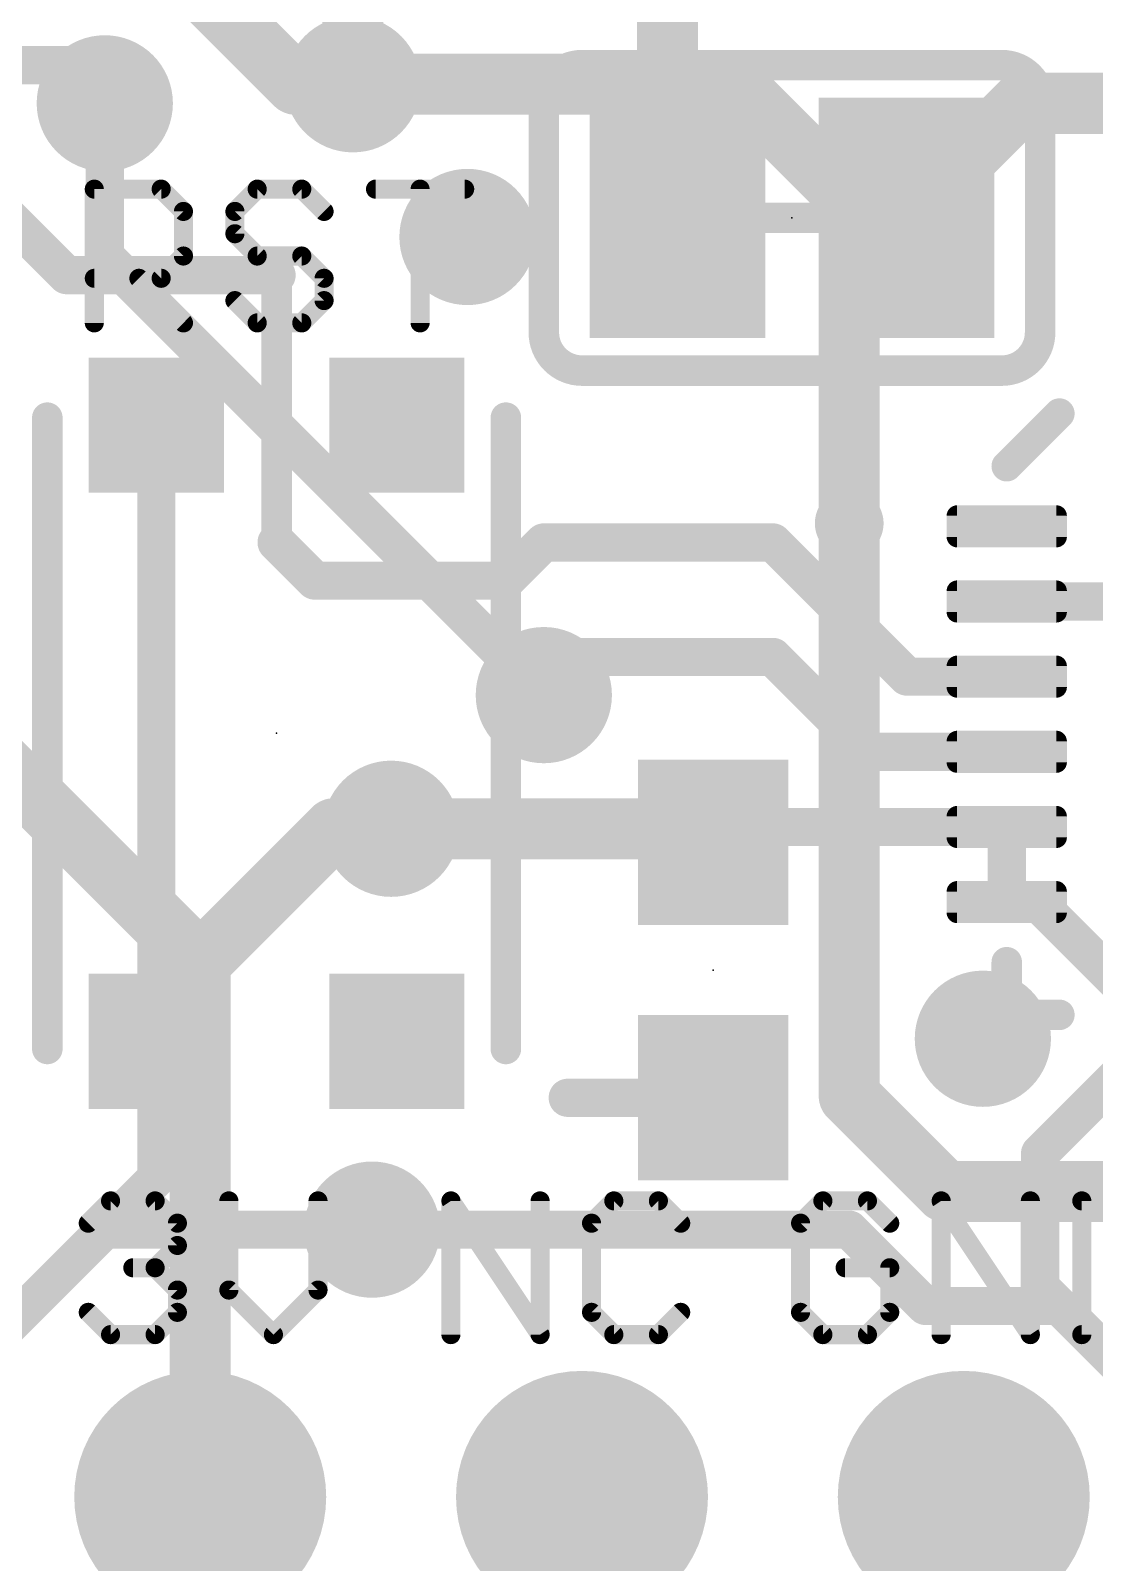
# Model space of a CAD drawing. Extents: x -6.8 to 60.3, y -8.9 to 34.9.
# Drawn here: x 7.76 to 14.84, y 0.83 to 11.02 of the extents above; entities that cross this region are included whole.
import ezdxf

# ---------------------------------------------------------------- set-up
doc = ezdxf.new("R2010")
doc.units = 0
for name, color, linetype in [('1', 12, 'CONTINUOUS'), ('16', 132, 'CONTINUOUS'), ('17', 110, 'CONTINUOUS'), ('18', 110, 'CONTINUOUS'), ('21', 40, 'CONTINUOUS'), ('23', 40, 'CONTINUOUS')]:
    doc.layers.add(name, color=color, linetype=linetype)

# ---------------------------------------------------------------- blocks, each defined once
blk = doc.blocks.new('RECT')
blk.add_solid([(-0.5, -0.5), (0.5, -0.5), (-0.5, 0.5), (0.5, 0.5)])
blk = doc.blocks.new('RECT128000X44800R50')
at = {"const_width": 0.07}
blk.add_lwpolyline([(0.365, -0.07), (0.365, 0.07, 0.4142), (0.33, 0.105), (-0.33, 0.105, 0.4142), (-0.365, 0.07), (-0.365, -0.07, 0.4142), (-0.33, -0.105), (0.33, -0.105, 0.4142)], format="xyb", close=True, dxfattribs=at)
blk.add_solid([(-0.3475, -0.0875), (0.3475, -0.0875), (-0.3475, 0.0875), (0.3475, 0.0875)])
blk = doc.blocks.new('ROUNDP')
at = {"const_width": 0.5}
blk.add_lwpolyline([(0, -0.25, 1), (0, 0.25, 1), (0, -0.25)], format="xyb", dxfattribs=at)
blk = doc.blocks.new('ROUNDV')
at = {"const_width": 0.5}
blk.add_lwpolyline([(0, -0.25, 1), (0, 0.25, 1), (0, -0.25)], format="xyb", dxfattribs=at)

msp = doc.modelspace()

# ---------------------------------------------------------------- linework, layer by layer
at = {"layer": '1'}
for points, const_width in [([(11.999, 12.192), (11.999, 9.845)], 0.4064), ([(8.184, 12.009), (9.525, 10.668)], 0.4064), ([(5.969, 11.43), (8.001, 9.398)], 0.254), ([(7.366, 10.795), (8.001, 10.795)], 0.254), ([(8.001, 10.795), (8.255, 10.541)], 0.254), ([(9.525, 10.668), (9.906, 10.668)], 0.4064), ([(13.589, 9.779), (14.351, 10.541)], 0.4064), ([(14.351, 10.541), (16.4139, 10.541)], 0.4064), ([(11.999, 9.845), (12.065, 9.779)], 0.4064), ([(8.001, 9.398), (9.398, 9.398)], 0.254), ([(9.398, 9.398), (9.398, 7.62)], 0.2032), ([(8.598, 8.4), (8.598, 4.3)], 0.254), ([(9.398, 7.62), (9.652, 7.366)], 0.254), ([(10.922, 7.366), (11.176, 7.62)], 0.254), ([(11.176, 7.62), (12.7, 7.62)], 0.254), ([(13.593, 6.727), (12.7, 7.62)], 0.254), ([(9.652, 7.366), (10.922, 7.366)], 0.254), ([(16.002, 7.227), (14.256, 7.227)], 0.254), ([(11.43, 6.858), (11.176, 6.604)], 0.254), ([(12.7, 6.858), (11.43, 6.858)], 0.254), ([(13.331, 6.227), (12.7, 6.858)], 0.254), ([(14.256, 6.727), (13.593, 6.727)], 0.254), ([(13.331, 6.227), (14.256, 6.227)], 0.254), ([(12.212, 5.715), (10.16, 5.715)], 0.4064), ([(12.302, 5.625), (12.212, 5.715)], 0.4064), ([(12.531, 5.727), (12.429, 5.625)], 0.4064), ([(12.429, 5.625), (12.302, 5.625)], 0.4064), ([(14.256, 5.727), (12.531, 5.727)], 0.254), ([(14.256, 5.727), (14.256, 5.227)], 0.254), ([(14.256, 5.227), (14.458, 5.227)], 0.254), ([(14.458, 5.227), (15.006, 4.679)], 0.254), ([(8.598, 3.391), (8.598, 4.3)], 0.254), ([(15.006, 4.084), (14.478, 3.556)], 0.254), ([(11.335, 3.925), (12.302, 3.925)], 0.254), ([(14.478, 3.556), (14.478, 2.667)], 0.254), ([(8.255, 3.048), (8.598, 3.391)], 0.254), ([(6.477, 1.27), (8.255, 3.048)], 0.254), ([(10.033, 3.048), (8.255, 3.048)], 0.254), ([(14.478, 2.667), (14.986, 2.159)], 0.254)]:
    msp.add_lwpolyline(points, dxfattribs=dict(at, const_width=const_width))
for points, const_width in [([(8.0459, 10.8399, 1), (7.9561, 10.7501)], 0.127), ([(8.001, 10.7315, 1), (8.001, 10.8585)], 0.127), ([(9.525, 10.7696, 1), (9.525, 10.5664)], 0.2032), ([(9.4532, 10.5962, 1), (9.5968, 10.7398)], 0.2032), ([(9.906, 10.5664, 1), (9.906, 10.7696)], 0.2032), ([(14.351, 10.6426, 1), (14.351, 10.4394)], 0.2032), ([(14.4228, 10.4692, 1), (14.2792, 10.6128)], 0.2032), ([(8.2101, 10.4961, 1), (8.2999, 10.5859)], 0.127), ([(12.0708, 9.9168, 1), (11.9272, 9.7732)], 0.2032), ([(11.8974, 9.845, 1), (12.1006, 9.845)], 0.2032), ([(11.9932, 9.7072, 1), (12.1368, 9.8508)], 0.2032), ([(13.5172, 9.8508, 1), (13.6608, 9.7072)], 0.2032), ([(8.001, 9.4615, 1), (8.001, 9.3345)], 0.127), ([(7.9561, 9.3531, 1), (8.0459, 9.4429)], 0.127), ([(9.4488, 9.398, 1), (9.3472, 9.398)], 0.1016), ([(9.398, 9.3345, 1), (9.398, 9.4615)], 0.127), ([(8.6615, 8.4, 1), (8.5345, 8.4)], 0.127), ([(9.4429, 7.6649, 1), (9.3531, 7.5751)], 0.127), ([(11.176, 7.6835, 1), (11.176, 7.5565)], 0.127), ([(11.2209, 7.5751, 1), (11.1311, 7.6649)], 0.127), ([(12.7449, 7.6649, 1), (12.6551, 7.5751)], 0.127), ([(12.7, 7.5565, 1), (12.7, 7.6835)], 0.127), ([(9.3472, 7.62, 1), (9.4488, 7.62)], 0.1016), ([(9.652, 7.4295, 1), (9.652, 7.3025)], 0.127), ([(9.6071, 7.3211, 1), (9.6969, 7.4109)], 0.127), ([(10.8771, 7.4109, 1), (10.9669, 7.3211)], 0.127), ([(10.922, 7.3025, 1), (10.922, 7.4295)], 0.127), ([(14.256, 7.2905, 1), (14.256, 7.1635)], 0.127), ([(11.43, 6.9215, 1), (11.43, 6.7945)], 0.127), ([(11.4749, 6.8131, 1), (11.3851, 6.9029)], 0.127), ([(12.7449, 6.9029, 1), (12.6551, 6.8131)], 0.127), ([(12.7, 6.7945, 1), (12.7, 6.9215)], 0.127), ([(13.593, 6.7905, 1), (13.593, 6.6635)], 0.127), ([(13.5481, 6.6821, 1), (13.6379, 6.7719)], 0.127), ([(14.256, 6.6635, 1), (14.256, 6.7905)], 0.127), ([(11.1311, 6.6489, 1), (11.2209, 6.5591)], 0.127), ([(13.331, 6.2905, 1), (13.331, 6.1635)], 0.127), ([(13.2861, 6.1821, 1), (13.3759, 6.2719)], 0.127), ([(14.256, 6.1635, 1), (14.256, 6.2905)], 0.127), ([(10.16, 5.8166, 1), (10.16, 5.6134)], 0.2032), ([(12.2838, 5.7868, 1), (12.1402, 5.6432)], 0.2032), ([(12.212, 5.6134, 1), (12.212, 5.8166)], 0.2032), ([(12.6028, 5.6552, 1), (12.4592, 5.7988)], 0.2032), ([(12.302, 5.7266, 1), (12.302, 5.5234)], 0.2032), ([(12.429, 5.5234, 1), (12.429, 5.7266)], 0.2032), ([(12.531, 5.7905, 1), (12.531, 5.6635)], 0.127), ([(14.3195, 5.727, 1), (14.1925, 5.727)], 0.127), ([(14.256, 5.6635, 1), (14.256, 5.7905)], 0.127), ([(12.2302, 5.5532, 1), (12.3738, 5.6968)], 0.2032), ([(12.3572, 5.6968, 1), (12.5008, 5.5532)], 0.2032), ([(14.256, 5.2905, 1), (14.256, 5.1635)], 0.127), ([(14.5029, 5.2719, 1), (14.4131, 5.1821)], 0.127), ([(14.458, 5.1635, 1), (14.458, 5.2905)], 0.127), ([(14.1925, 5.227, 1), (14.3195, 5.227)], 0.127), ([(8.6615, 4.3, 1), (8.5345, 4.3)], 0.127), ([(8.5345, 4.3, 1), (8.6615, 4.3)], 0.127), ([(11.335, 3.9885, 1), (11.335, 3.8615)], 0.127), ([(12.302, 3.8615, 1), (12.302, 3.9885)], 0.127), ([(14.5415, 3.556, 1), (14.4145, 3.556)], 0.127), ([(14.4331, 3.6009, 1), (14.5229, 3.5111)], 0.127), ([(8.6429, 3.3461, 1), (8.5531, 3.4359)], 0.127), ([(8.5345, 3.391, 1), (8.6615, 3.391)], 0.127), ([(8.255, 3.1115, 1), (8.255, 2.9845)], 0.127), ([(8.2999, 3.0031, 1), (8.2101, 3.0929)], 0.127), ([(10.033, 2.9845, 1), (10.033, 3.1115)], 0.127), ([(8.2101, 3.0929, 1), (8.2999, 3.0031)], 0.127), ([(14.5229, 2.7119, 1), (14.4331, 2.6221)], 0.127), ([(14.4145, 2.667, 1), (14.5415, 2.667)], 0.127)]:
    msp.add_lwpolyline(points, format="xyb", dxfattribs=dict(at, const_width=const_width))
at = {"layer": '16'}
for points, const_width in [([(9.906, 11.938), (9.906, 10.668)], 0.4064), ([(12.446, 10.668), (9.906, 10.668)], 0.4064), ([(13.208, 9.906), (12.446, 10.668)], 0.4064), ([(8.255, 10.541), (8.255, 9.525)], 0.254), ([(13.208, 3.937), (13.208, 9.906)], 0.4064), ([(8.255, 9.525), (11.176, 6.604)], 0.254), ([(8.89, 4.826), (6.985, 6.731)], 0.4064), ([(9.779, 5.715), (8.89, 4.826)], 0.4064), ([(9.779, 5.715), (10.16, 5.715)], 0.4064), ([(8.89, 1.27), (8.89, 4.826)], 0.4064), ([(13.843, 3.302), (13.208, 3.937)], 0.4064), ([(15.494, 3.302), (13.843, 3.302)], 0.4064), ([(13.208, 3.048), (10.033, 3.048)], 0.254), ([(13.716, 2.54), (13.208, 3.048)], 0.254), ([(14.605, 2.54), (13.716, 2.54)], 0.254), ([(14.986, 2.159), (14.605, 2.54)], 0.254)]:
    msp.add_lwpolyline(points, dxfattribs=dict(at, const_width=const_width))
for points, const_width in [([(9.906, 10.7696, 1), (9.906, 10.5664)], 0.2032), ([(12.5178, 10.7398, 1), (12.3742, 10.5962)], 0.2032), ([(12.446, 10.5664, 1), (12.446, 10.7696)], 0.2032), ([(9.8044, 10.668, 1), (10.0076, 10.668)], 0.2032), ([(8.3185, 10.541, 1), (8.1915, 10.541)], 0.127), ([(13.3096, 9.906, 1), (13.1064, 9.906)], 0.2032), ([(13.1362, 9.8342, 1), (13.2798, 9.9778)], 0.2032), ([(8.2999, 9.5699, 1), (8.2101, 9.4801)], 0.127), ([(8.1915, 9.525, 1), (8.3185, 9.525)], 0.127), ([(11.1311, 6.5591, 1), (11.2209, 6.6489)], 0.127), ([(9.779, 5.8166, 1), (9.779, 5.6134)], 0.2032), ([(9.8508, 5.6432, 1), (9.7072, 5.7868)], 0.2032), ([(10.16, 5.6134, 1), (10.16, 5.8166)], 0.2032), ([(8.9916, 4.826, 1), (8.7884, 4.826)], 0.2032), ([(8.8182, 4.8978, 1), (8.9618, 4.7542)], 0.2032), ([(8.8182, 4.7542, 1), (8.9618, 4.8978)], 0.2032), ([(13.2798, 4.0088, 1), (13.1362, 3.8652)], 0.2032), ([(13.1064, 3.937, 1), (13.3096, 3.937)], 0.2032), ([(13.843, 3.4036, 1), (13.843, 3.2004)], 0.2032), ([(13.7712, 3.2302, 1), (13.9148, 3.3738)], 0.2032), ([(10.033, 3.1115, 1), (10.033, 2.9845)], 0.127), ([(13.2529, 3.0929, 1), (13.1631, 3.0031)], 0.127), ([(13.208, 2.9845, 1), (13.208, 3.1115)], 0.127), ([(13.716, 2.6035, 1), (13.716, 2.4765)], 0.127), ([(14.6499, 2.5849, 1), (14.5601, 2.4951)], 0.127), ([(14.605, 2.4765, 1), (14.605, 2.6035)], 0.127), ([(13.6711, 2.4951, 1), (13.7609, 2.5849)], 0.127), ([(8.7884, 1.27, 1), (8.9916, 1.27)], 0.2032)]:
    msp.add_lwpolyline(points, format="xyb", dxfattribs=dict(at, const_width=const_width))
at = {"layer": '21'}
for points, const_width in [([(11.43, 10.795, 0.4142), (11.176, 10.541)], 0.2032), ([(11.43, 10.8458, 1), (11.43, 10.7442)], 0.1016), ([(11.43, 10.7442, 1), (11.43, 10.8458)], 0.1016), ([(14.478, 10.541, 0.4142), (14.224, 10.795)], 0.2032), ([(14.224, 10.8458, 1), (14.224, 10.7442)], 0.1016), ([(14.224, 10.7442, 1), (14.224, 10.8458)], 0.1016), ([(11.2268, 10.541, 1), (11.1252, 10.541)], 0.1016), ([(14.5288, 10.541, 1), (14.4272, 10.541)], 0.1016), ([(11.1252, 10.541, 1), (11.2268, 10.541)], 0.1016), ([(14.4272, 10.541, 1), (14.5288, 10.541)], 0.1016), ([(8.217, 9.9703, 1), (8.1535, 9.9703)], 0.0635), ([(8.1852, 10.002, 1), (8.1852, 9.9385)], 0.0635), ([(8.6526, 9.9927, 1), (8.6076, 9.9478)], 0.0635), ([(8.6301, 9.9385, 1), (8.6301, 10.002)], 0.0635), ([(9.269, 10.002, 1), (9.269, 9.9385)], 0.0635), ([(9.2915, 9.9478, 1), (9.2466, 9.9927)], 0.0635), ([(9.5881, 9.9927, 1), (9.5432, 9.9478)], 0.0635), ([(9.5656, 9.9385, 1), (9.5656, 10.002)], 0.0635), ([(10.0563, 10.002, 1), (10.0563, 9.9385)], 0.0635), ([(10.3846, 9.9703, 1), (10.3211, 9.9703)], 0.0635), ([(10.6494, 9.9385, 1), (10.6494, 10.002)], 0.0635), ([(8.8101, 9.822, 1), (8.7466, 9.822)], 0.0635), ([(9.1525, 9.822, 1), (9.089, 9.822)], 0.0635), ([(8.7559, 9.7995, 1), (8.8008, 9.8444)], 0.0635), ([(9.0983, 9.8444, 1), (9.1432, 9.7995)], 0.0635), ([(9.6915, 9.7995, 1), (9.7364, 9.8444)], 0.0635), ([(9.1432, 9.6961, 1), (9.0983, 9.6512)], 0.0635), ([(9.089, 9.6737, 1), (9.1525, 9.6737)], 0.0635), ([(8.8008, 9.5029, 1), (8.7559, 9.5478)], 0.0635), ([(9.269, 9.5571, 1), (9.269, 9.4936)], 0.0635), ([(9.2466, 9.5029, 1), (9.2915, 9.5478)], 0.0635), ([(9.5881, 9.5478, 1), (9.5432, 9.5029)], 0.0635), ([(9.5656, 9.4936, 1), (9.5656, 9.5571)], 0.0635), ([(8.7466, 9.5254, 1), (8.8101, 9.5254)], 0.0635), ([(8.1852, 9.4088, 1), (8.1852, 9.3453)], 0.0635), ([(8.5043, 9.3995, 1), (8.4594, 9.3546)], 0.0635), ([(8.6076, 9.3995, 1), (8.6526, 9.3546)], 0.0635), ([(8.6301, 9.3453, 1), (8.6301, 9.4088)], 0.0635), ([(9.7457, 9.3771, 1), (9.6822, 9.3771)], 0.0635), ([(9.6915, 9.3546, 1), (9.7364, 9.3995)], 0.0635), ([(9.1432, 9.2512, 1), (9.0983, 9.2063)], 0.0635), ([(9.7364, 9.2063, 1), (9.6915, 9.2512)], 0.0635), ([(9.6822, 9.2288, 1), (9.7457, 9.2288)], 0.0635), ([(8.1535, 9.0805, 1), (8.217, 9.0805)], 0.0635), ([(8.7559, 9.058, 1), (8.8008, 9.103)], 0.0635), ([(9.269, 9.1123, 1), (9.269, 9.0488)], 0.0635), ([(9.2466, 9.058, 1), (9.2915, 9.103)], 0.0635), ([(9.5432, 9.103, 1), (9.5881, 9.058)], 0.0635), ([(9.5656, 9.0488, 1), (9.5656, 9.1123)], 0.0635), ([(10.3211, 9.0805, 1), (10.3846, 9.0805)], 0.0635), ([(11.176, 9.017, 0.4142), (11.43, 8.763)], 0.2032), ([(11.2268, 9.017, 1), (11.1252, 9.017)], 0.1016), ([(14.224, 8.763, 0.4142), (14.478, 9.017)], 0.2032), ([(14.5288, 9.017, 1), (14.4272, 9.017)], 0.1016), ([(11.1252, 9.017, 1), (11.2268, 9.017)], 0.1016), ([(14.4272, 9.017, 1), (14.5288, 9.017)], 0.1016), ([(11.43, 8.8138, 1), (11.43, 8.7122)], 0.1016), ([(11.43, 8.7122, 1), (11.43, 8.8138)], 0.1016), ([(14.224, 8.8138, 1), (14.224, 8.7122)], 0.1016), ([(14.224, 8.7122, 1), (14.224, 8.8138)], 0.1016), ([(14.6419, 8.4411, 1), (14.5701, 8.5129)], 0.1016), ([(7.9234, 8.45, 1), (7.8218, 8.45)], 0.1016), ([(10.9742, 8.45, 1), (10.8726, 8.45)], 0.1016), ([(14.2201, 8.1629, 1), (14.2919, 8.0911)], 0.1016), ([(13.208, 7.62, 1), (13.208, 7.874, 1), (13.208, 7.62)], 0.2032), ([(14.3068, 4.827, 1), (14.2052, 4.827)], 0.1016), ([(14.256, 4.5278, 1), (14.256, 4.4262)], 0.1016), ([(14.2052, 4.477, 1), (14.3068, 4.477)], 0.1016), ([(14.606, 4.4262, 1), (14.606, 4.5278)], 0.1016), ([(7.8218, 4.25, 1), (7.9234, 4.25)], 0.1016), ([(10.8726, 4.25, 1), (10.9742, 4.25)], 0.1016), ([(8.2933, 3.271, 1), (8.2933, 3.2075)], 0.0635), ([(8.3157, 3.2168, 1), (8.2708, 3.2617)], 0.0635), ([(8.6123, 3.2617, 1), (8.5674, 3.2168)], 0.0635), ([(8.5899, 3.2075, 1), (8.5899, 3.271)], 0.0635), ([(9.1123, 3.2393, 1), (9.0488, 3.2393)], 0.0635), ([(9.7054, 3.2393, 1), (9.6419, 3.2393)], 0.0635), ([(10.5897, 3.2393, 1), (10.5262, 3.2393)], 0.0635), ([(10.5844, 3.2569, 1), (10.5316, 3.2216)], 0.0635), ([(11.1829, 3.2393, 1), (11.1194, 3.2393)], 0.0635), ([(11.6418, 3.271, 1), (11.6418, 3.2075)], 0.0635), ([(11.6642, 3.2168, 1), (11.6193, 3.2617)], 0.0635), ([(11.9608, 3.2617, 1), (11.9159, 3.2168)], 0.0635), ([(11.9384, 3.2075, 1), (11.9384, 3.271)], 0.0635), ([(13.0325, 3.271, 1), (13.0325, 3.2075)], 0.0635), ([(13.055, 3.2168, 1), (13.0101, 3.2617)], 0.0635), ([(13.3516, 3.2617, 1), (13.3066, 3.2168)], 0.0635), ([(13.3291, 3.2075, 1), (13.3291, 3.271)], 0.0635), ([(13.8515, 3.2393, 1), (13.788, 3.2393)], 0.0635), ([(13.8462, 3.2569, 1), (13.7933, 3.2216)], 0.0635), ([(14.4447, 3.2393, 1), (14.3812, 3.2393)], 0.0635), ([(14.787, 3.2393, 1), (14.7235, 3.2393)], 0.0635), ([(14.7553, 3.271, 1), (14.7553, 3.2075)], 0.0635), ([(8.1225, 3.1134, 1), (8.1674, 3.0685)], 0.0635), ([(8.7699, 3.091, 1), (8.7064, 3.091)], 0.0635), ([(8.7157, 3.0685, 1), (8.7606, 3.1134)], 0.0635), ([(11.5253, 3.091, 1), (11.4618, 3.091)], 0.0635), ([(11.471, 3.1134, 1), (11.516, 3.0685)], 0.0635), ([(12.0642, 3.0685, 1), (12.1091, 3.1134)], 0.0635), ([(12.916, 3.091, 1), (12.8525, 3.091)], 0.0635), ([(12.8618, 3.1134, 1), (12.9067, 3.0685)], 0.0635), ([(13.4549, 3.0685, 1), (13.4998, 3.1134)], 0.0635), ([(8.7064, 2.9427, 1), (8.7699, 2.9427)], 0.0635), ([(8.7606, 2.9202, 1), (8.7157, 2.9651)], 0.0635), ([(8.4416, 2.8261, 1), (8.4416, 2.7626)], 0.0635), ([(8.6123, 2.8168, 1), (8.5674, 2.7719)], 0.0635), ([(8.5899, 2.7626, 1), (8.5899, 2.8261)], 0.0635), ([(13.1808, 2.8261, 1), (13.1808, 2.7626)], 0.0635), ([(13.5091, 2.7944, 1), (13.4456, 2.7944)], 0.0635), ([(13.4774, 2.7626, 1), (13.4774, 2.8261)], 0.0635), ([(8.5674, 2.8168, 1), (8.6123, 2.7719)], 0.0635), ([(8.7699, 2.6461, 1), (8.7064, 2.6461)], 0.0635), ([(8.7157, 2.6236, 1), (8.7606, 2.6685)], 0.0635), ([(9.103, 2.6685, 1), (9.058, 2.6236)], 0.0635), ([(9.0488, 2.6461, 1), (9.1123, 2.6461)], 0.0635), ([(9.6419, 2.6461, 1), (9.7054, 2.6461)], 0.0635), ([(9.6961, 2.6236, 1), (9.6512, 2.6685)], 0.0635), ([(8.1674, 2.5202, 1), (8.1225, 2.4753)], 0.0635), ([(8.7606, 2.4753, 1), (8.7157, 2.5202)], 0.0635), ([(11.516, 2.5202, 1), (11.471, 2.4753)], 0.0635), ([(12.1091, 2.4753, 1), (12.0642, 2.5202)], 0.0635), ([(12.9067, 2.5202, 1), (12.8618, 2.4753)], 0.0635), ([(13.4998, 2.4753, 1), (13.4549, 2.5202)], 0.0635), ([(8.7064, 2.4978, 1), (8.7699, 2.4978)], 0.0635), ([(11.4618, 2.4978, 1), (11.5253, 2.4978)], 0.0635), ([(12.8525, 2.4978, 1), (12.916, 2.4978)], 0.0635), ([(13.4456, 2.4978, 1), (13.5091, 2.4978)], 0.0635), ([(8.2933, 2.3813, 1), (8.2933, 2.3177)], 0.0635), ([(8.2708, 2.327, 1), (8.3157, 2.372)], 0.0635), ([(8.5674, 2.372, 1), (8.6123, 2.327)], 0.0635), ([(8.5899, 2.3177, 1), (8.5899, 2.3813)], 0.0635), ([(9.3546, 2.372, 1), (9.3995, 2.327)], 0.0635), ([(9.3546, 2.327, 1), (9.3995, 2.372)], 0.0635), ([(10.5262, 2.3495, 1), (10.5897, 2.3495)], 0.0635), ([(11.1194, 2.3495, 1), (11.1829, 2.3495)], 0.0635), ([(11.1247, 2.3319, 1), (11.1776, 2.3671)], 0.0635), ([(11.6418, 2.3813, 1), (11.6418, 2.3177)], 0.0635), ([(11.6193, 2.327, 1), (11.6642, 2.372)], 0.0635), ([(11.9159, 2.372, 1), (11.9608, 2.327)], 0.0635), ([(11.9384, 2.3177, 1), (11.9384, 2.3813)], 0.0635), ([(13.0325, 2.3813, 1), (13.0325, 2.3177)], 0.0635), ([(13.0101, 2.327, 1), (13.055, 2.372)], 0.0635), ([(13.3066, 2.372, 1), (13.3516, 2.327)], 0.0635), ([(13.3291, 2.3177, 1), (13.3291, 2.3813)], 0.0635), ([(13.788, 2.3495, 1), (13.8515, 2.3495)], 0.0635), ([(14.3812, 2.3495, 1), (14.4447, 2.3495)], 0.0635), ([(14.3865, 2.3319, 1), (14.4393, 2.3671)], 0.0635), ([(14.7553, 2.3813, 1), (14.7553, 2.3177)], 0.0635), ([(14.7235, 2.3495, 1), (14.787, 2.3495)], 0.0635)]:
    msp.add_lwpolyline(points, format="xyb", dxfattribs=dict(at, const_width=const_width))
for points, const_width in [([(11.43, 10.795), (14.224, 10.795)], 0.2032), ([(11.176, 10.541), (11.176, 9.017)], 0.2032), ([(14.478, 10.541), (14.478, 9.017)], 0.2032), ([(8.1852, 9.0805), (8.1852, 9.9703)], 0.127), ([(8.1852, 9.9703), (8.6301, 9.9703)], 0.127), ([(8.6301, 9.9703), (8.7784, 9.822)], 0.127), ([(9.269, 9.9703), (9.1207, 9.822)], 0.127), ([(9.5656, 9.9703), (9.269, 9.9703)], 0.127), ([(9.7139, 9.822), (9.5656, 9.9703)], 0.127), ([(10.0563, 9.9703), (10.6494, 9.9703)], 0.127), ([(10.3528, 9.0805), (10.3528, 9.9703)], 0.127), ([(8.7784, 9.822), (8.7784, 9.5254)], 0.127), ([(9.1207, 9.822), (9.1207, 9.6737)], 0.127), ([(9.1207, 9.6737), (9.269, 9.5254)], 0.127), ([(8.7784, 9.5254), (8.6301, 9.3771)], 0.127), ([(9.269, 9.5254), (9.5656, 9.5254)], 0.127), ([(9.5656, 9.5254), (9.7139, 9.3771)], 0.127), ([(8.6301, 9.3771), (8.1852, 9.3771)], 0.127), ([(8.4818, 9.3771), (8.7784, 9.0805)], 0.127), ([(9.7139, 9.3771), (9.7139, 9.2288)], 0.127), ([(9.269, 9.0805), (9.1207, 9.2288)], 0.127), ([(9.7139, 9.2288), (9.5656, 9.0805)], 0.127), ([(9.5656, 9.0805), (9.269, 9.0805)], 0.127), ([(14.224, 8.763), (11.43, 8.763)], 0.2032), ([(14.606, 8.477), (14.256, 8.127)], 0.2032), ([(7.8726, 4.25), (7.8726, 8.45)], 0.2032), ([(10.9234, 8.45), (10.9234, 4.25)], 0.2032), ([(14.256, 4.477), (14.256, 4.827)], 0.2032), ([(14.606, 4.477), (14.256, 4.477)], 0.2032), ([(8.145, 3.091), (8.2933, 3.2393)], 0.127), ([(8.2933, 3.2393), (8.5899, 3.2393)], 0.127), ([(8.5899, 3.2393), (8.7382, 3.091)], 0.127), ([(9.0805, 3.2393), (9.0805, 2.6461)], 0.127), ([(9.6737, 2.6461), (9.6737, 3.2393)], 0.127), ([(10.558, 2.3495), (10.558, 3.2393)], 0.127), ([(10.558, 3.2393), (11.1512, 2.3495)], 0.127), ([(11.1512, 2.3495), (11.1512, 3.2393)], 0.127), ([(11.6418, 3.2393), (11.4935, 3.091)], 0.127), ([(11.9384, 3.2393), (11.6418, 3.2393)], 0.127), ([(12.0867, 3.091), (11.9384, 3.2393)], 0.127), ([(13.0325, 3.2393), (12.8842, 3.091)], 0.127), ([(13.3291, 3.2393), (13.0325, 3.2393)], 0.127), ([(13.4774, 3.091), (13.3291, 3.2393)], 0.127), ([(13.8197, 2.3495), (13.8197, 3.2393)], 0.127), ([(13.8197, 3.2393), (14.4129, 2.3495)], 0.127), ([(14.4129, 2.3495), (14.4129, 3.2393)], 0.127), ([(14.7553, 3.2393), (14.7553, 2.3495)], 0.127), ([(15.2001, 3.2393), (14.7553, 3.2393)], 0.127), ([(8.7382, 3.091), (8.7382, 2.9427)], 0.127), ([(11.4935, 3.091), (11.4935, 2.4978)], 0.127), ([(12.8842, 3.091), (12.8842, 2.4978)], 0.127), ([(8.7382, 2.9427), (8.5899, 2.7944)], 0.127), ([(8.5899, 2.7944), (8.4416, 2.7944)], 0.127), ([(8.5899, 2.7944), (8.7382, 2.6461)], 0.127), ([(13.4774, 2.7944), (13.1808, 2.7944)], 0.127), ([(13.4774, 2.4978), (13.4774, 2.7944)], 0.127), ([(8.7382, 2.6461), (8.7382, 2.4978)], 0.127), ([(9.0805, 2.6461), (9.3771, 2.3495)], 0.127), ([(9.3771, 2.3495), (9.6737, 2.6461)], 0.127), ([(8.2933, 2.3495), (8.145, 2.4978)], 0.127), ([(8.7382, 2.4978), (8.5899, 2.3495)], 0.127), ([(11.4935, 2.4978), (11.6418, 2.3495)], 0.127), ([(11.9384, 2.3495), (12.0867, 2.4978)], 0.127), ([(12.8842, 2.4978), (13.0325, 2.3495)], 0.127), ([(13.3291, 2.3495), (13.4774, 2.4978)], 0.127), ([(8.5899, 2.3495), (8.2933, 2.3495)], 0.127), ([(11.6418, 2.3495), (11.9384, 2.3495)], 0.127), ([(13.0325, 2.3495), (13.3291, 2.3495)], 0.127), ([(14.7553, 2.3495), (15.2001, 2.3495)], 0.127)]:
    msp.add_lwpolyline(points, dxfattribs=dict(at, const_width=const_width))
at = {"layer": '23'}
for p in [(12.827, 9.779), (9.398, 6.35), (12.302, 4.775)]:
    msp.add_point(p, dxfattribs=at)

# ---------------------------------------------------------------- block references
at = {"layer": '1'}
for p, xscale, yscale, rotation in [((12.065, 9.779), 1.1684, 1.6002, 180), ((13.589, 9.779), 1.1684, 1.6002, 180), ((12.827, 9.779), 0.635, 0.2032, 180), ((8.598, 8.4), 0.9, 0.9, 270), ((10.198, 8.4), 0.9, 0.9, 270), ((8.598, 4.3), 0.9, 0.9, 270), ((10.198, 4.3), 0.9, 0.9, 270)]:
    msp.add_blockref('RECT', p, dxfattribs=dict(at, xscale=xscale, yscale=yscale, rotation=rotation))
at = {"layer": '1', "rotation": 180}
for p in [(14.256, 7.727), (14.256, 7.227), (14.256, 6.727), (14.256, 6.227), (14.256, 5.727), (14.256, 5.227)]:
    msp.add_blockref('RECT128000X44800R50', p, dxfattribs=at)
at = {"layer": '1', "xscale": 1.1, "rotation": 270}
for p in [(12.302, 5.625), (12.302, 3.925)]:
    msp.add_blockref('RECT', p, dxfattribs=at)
at = {"layer": '17', "xscale": 1.6764, "yscale": 1.6764, "rotation": 270}
for p in [(8.89, 1.27), (8.89, 1.27), (11.43, 1.27), (11.43, 1.27), (13.97, 1.27), (13.97, 1.27)]:
    msp.add_blockref('ROUNDP', p, dxfattribs=at)
at = {"layer": '18', "xscale": 0.9064, "yscale": 0.9064}
for p in [(9.906, 10.668), (9.906, 10.668), (8.255, 10.541), (8.255, 10.541), (10.668, 9.652), (10.668, 9.652), (11.176, 6.604), (11.176, 6.604), (10.16, 5.715), (10.16, 5.715), (14.097, 4.318), (14.097, 4.318), (10.033, 3.048), (10.033, 3.048)]:
    msp.add_blockref('ROUNDV', p, dxfattribs=at)

doc.saveas('drawing.dxf')
